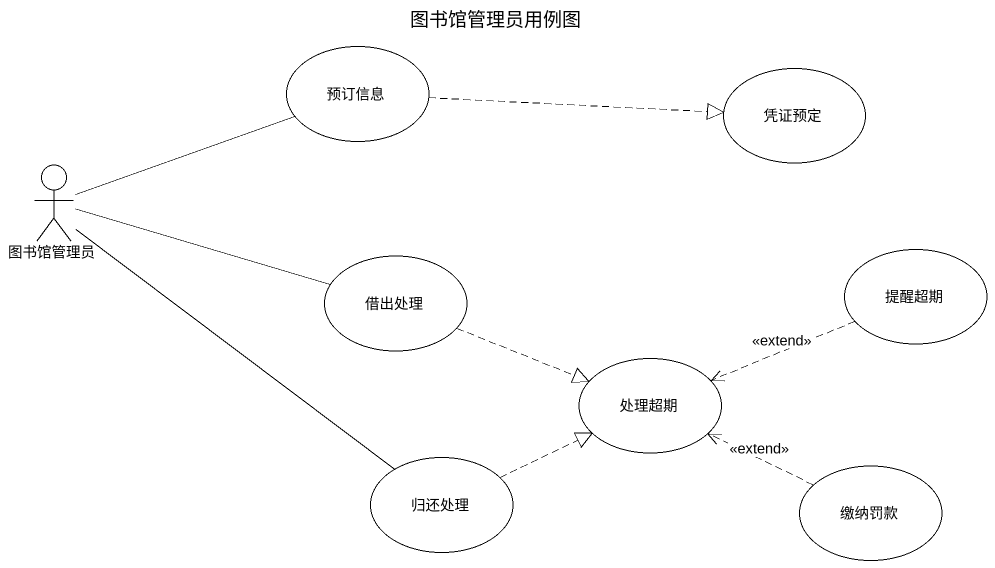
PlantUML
@startuml
title 图书馆管理员用例图
usecase 预订信息
usecase 凭证预定
actor 图书馆管理员
usecase 借出处理
usecase 提醒超期
usecase 处理超期
usecase 归还处理
usecase 缴纳罚款
预订信息 .right.|> 凭证预定
图书馆管理员 -right- 预订信息
图书馆管理员 -right- 借出处理
图书馆管理员 -- 归还处理
借出处理 .right.|> 处理超期
提醒超期 .left.> 处理超期 : <<extend>>
归还处理 .right.|> 处理超期
缴纳罚款 .left.> 处理超期 : <<extend>>
@enduml
